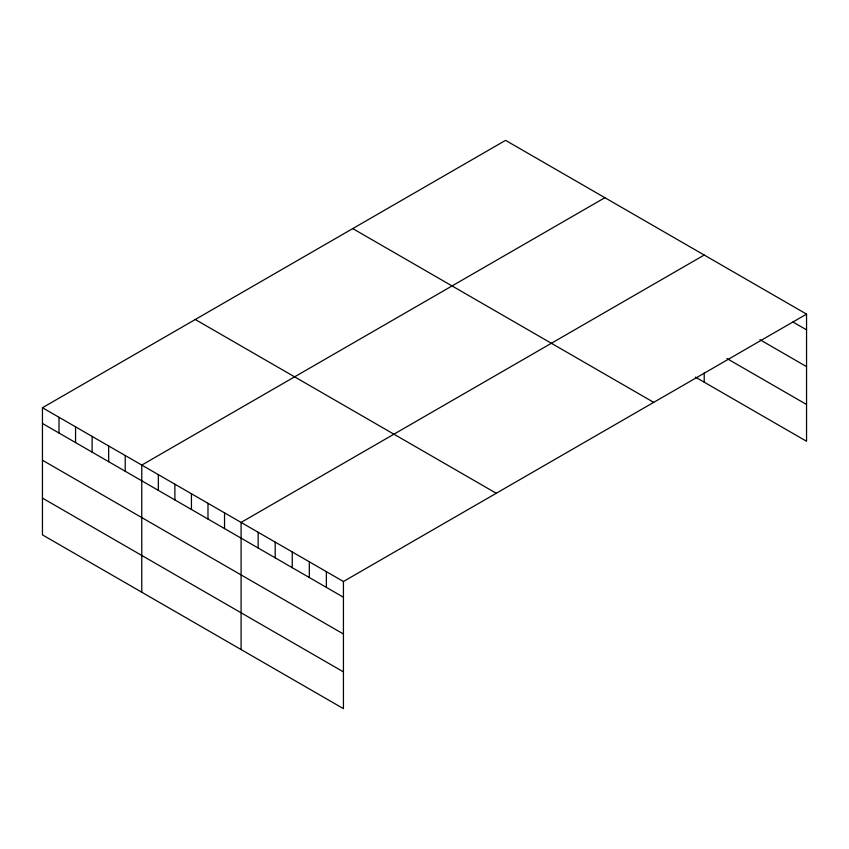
<?xml version="1.0" encoding="UTF-8"?>
<svg xmlns="http://www.w3.org/2000/svg" width="849" height="849" viewBox="0 0 849 849"><rect width="100%" height="100%" fill="white"/><g stroke="black" fill="none" stroke-linecap="round" stroke-linejoin="round"><path stroke-width="1.27" d="M806.55 314.119L343.431 581.501L343.431 708.639L42.45 534.881L42.45 407.732L505.569 140.361L806.55 314.119L806.55 441.268L695.384 377.083M604.891 197.7L141.772 465.082L141.772 592.22M704.214 255.04L241.095 522.422L241.095 649.559M792.902 321.973L806.55 329.847M759.929 339.696L806.55 366.619M726.956 358.543L806.55 404.495M352.738 228.593L653.719 402.362M195.281 319.5L496.262 493.269M42.45 407.732L343.431 581.501M42.45 423.46L343.431 597.229M42.45 460.232L343.431 634.001M42.45 498.108L343.431 671.877M704.214 372.987L704.214 382.177M326.377 571.653L326.377 587.381M309.312 561.815L309.312 577.532M292.258 551.967L292.258 567.684M275.203 542.118L275.203 557.846M258.149 532.27L258.149 547.998M224.539 512.87L224.539 528.587M207.984 503.308L207.984 519.036M191.439 493.757L191.439 509.474M174.883 484.195L174.883 499.923M158.328 474.633L158.328 490.361M125.217 455.52L125.217 471.248M108.661 445.969L108.661 461.686M92.117 436.407L92.117 452.135M75.561 426.856L75.561 442.573M59.006 417.294L59.006 433.022"/></g></svg>
